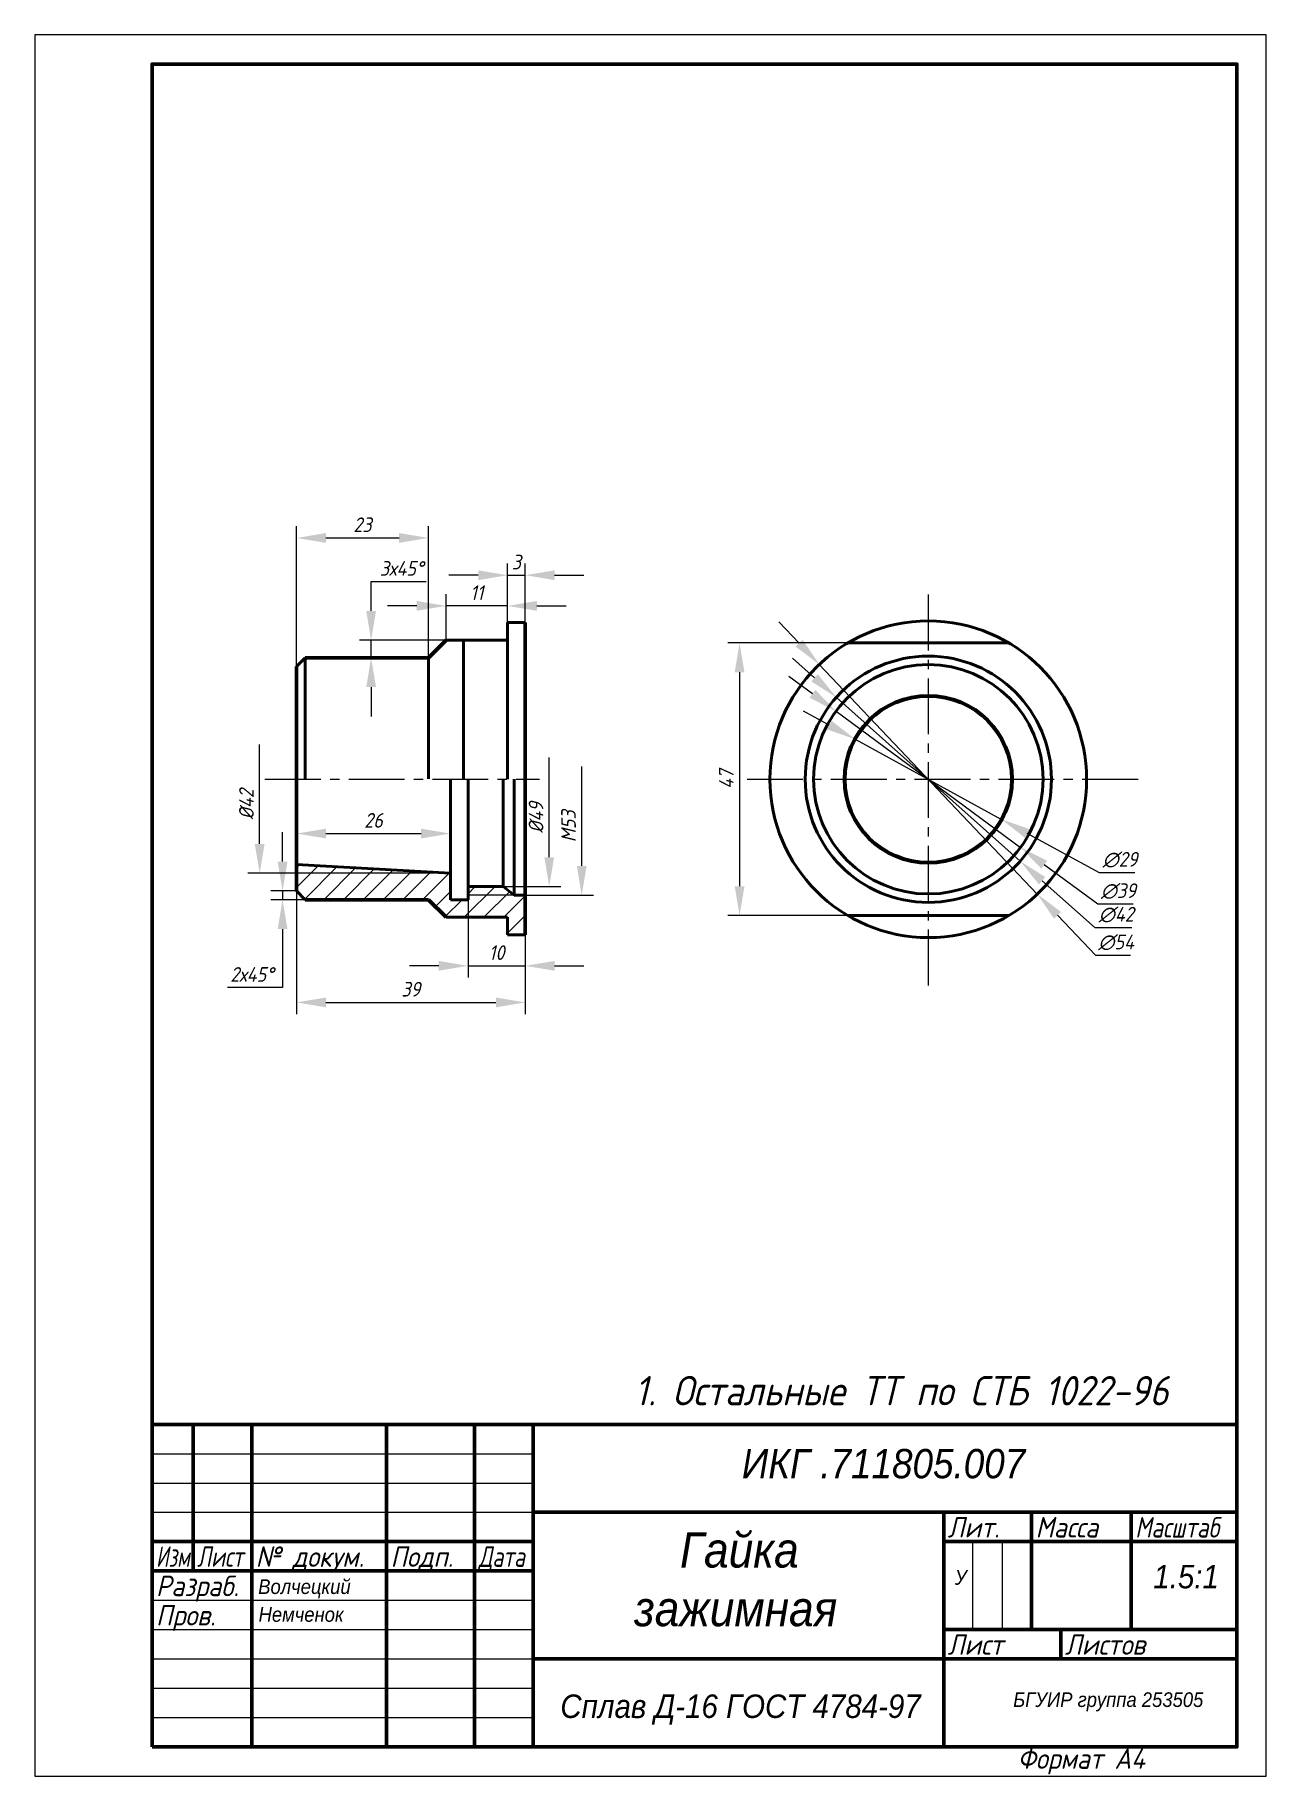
# Model space of a CAD drawing. Header units: millimetres. Extents: x 0 to 210, y 0 to 297.
import ezdxf

# ---------------------------------------------------------------- set-up
doc = ezdxf.new("R2010")
doc.units = ezdxf.units.MM
doc.header["$LTSCALE"] = 0.5
doc.linetypes.add('осевая2', pattern=[28.575, 19.05, -3.175, 3.175, -3.175])
doc.layers.get('0').update_dxf_attribs({"lineweight": 60})
doc.layers.get('Defpoints').update_dxf_attribs({"color": 5})
doc.layers.add('4-текст', color=7, linetype='Continuous', true_color=0x00ad00)
doc.styles.get("Standard").update_dxf_attribs({"font": 'isocpeui.ttf', "width": 0.9})
doc.dimstyles.new('Standart', dxfattribs={"dimtxt": 2.5, "dimasz": 5, "dimexe": 2, "dimexo": 0, "dimgap": 1, "dimtad": 1, "dimtoh": 1, "dimdec": 0, "dimtxsty": 'Standard', "dimcen": 2.5, "dimadec": 0, "dimazin": 0, "dimtfac": 1, "dimtdec": 0, "dimtmove": 0, "dimatfit": 3, "dimldrblk": 'DOTSMALL', "dimfxl": 1, "dimarcsym": 0})

# ---------------------------------------------------------------- blocks, each defined once
blk = doc.blocks.new('*D5')
at = {"color": 0, "lineweight": -2, "transparency": 16777216}
for p, q in [((42.25, 155.99), (42.25, 160.99)), ((44.63, 150.99), (40.25, 150.99)), ((46.13, 149.49), (40.25, 149.49)), ((42.25, 150.99), (42.25, 149.49)), ((42.25, 144.49), (42.25, 134.49)), ((42.25, 134.49), (32.84, 134.49))]:
    blk.add_line(p, q, dxfattribs=at)
at = {"color": 0, "lineweight": 25, "transparency": 16777216}
for points in [[(41.42, 155.99), (43.08, 155.99), (42.25, 150.99)], [(41.42, 144.49), (43.08, 144.49), (42.25, 149.49)]]:
    blk.add_solid(points, dxfattribs=at)
at = {"layer": 'Defpoints', "color": 0, "lineweight": 25, "transparency": 16777216}
for p in [(42.25, 150.99), (44.63, 150.99), (46.13, 149.49)]:
    blk.add_point(p, dxfattribs=at)
at = {"color": 0, "lineweight": 25, "transparency": 16777216, "insert": (37.04, 136.74), "char_height": 2.5, "attachment_point": 5}
blk.add_mtext('2х45%%D', dxfattribs=at)
blk = doc.blocks.new('_DotSmall')
at = {"color": 0, "linetype": 'ByBlock', "const_width": 0.5}
blk.add_lwpolyline([(-0.0625, 0, 1), (0.0625, 0, 1)], format="xyb", close=True, dxfattribs=at)
blk = doc.blocks.new('*D6')
at = {"color": 0, "lineweight": -2, "transparency": 16777216}
for p, q in [((80.63, 196.74), (80.63, 206.83)), ((83.63, 196.74), (83.63, 206.83)), ((75.63, 204.83), (70.63, 204.83)), ((80.63, 204.83), (83.63, 204.83)), ((88.63, 204.83), (93.63, 204.83))]:
    blk.add_line(p, q, dxfattribs=at)
at = {"color": 0, "lineweight": 25, "transparency": 16777216}
for points in [[(75.63, 205.66), (75.63, 204), (80.63, 204.83)], [(88.63, 205.66), (88.63, 204), (83.63, 204.83)]]:
    blk.add_solid(points, dxfattribs=at)
at = {"layer": 'Defpoints', "color": 0, "lineweight": 25, "transparency": 16777216}
for p in [(83.63, 204.83), (80.63, 196.74), (83.63, 196.74)]:
    blk.add_point(p, dxfattribs=at)
at = {"color": 0, "lineweight": 25, "transparency": 16777216, "insert": (82.13, 207.08), "char_height": 2.5, "attachment_point": 5}
blk.add_mtext('3', dxfattribs=at)
blk = doc.blocks.new('*D8')
at = {"color": 0, "lineweight": -2, "transparency": 16777216}
for p, q in [((44.63, 189.24), (44.63, 213.19)), ((49.63, 211.19), (62.13, 211.19)), ((67.13, 190.74), (67.13, 213.19))]:
    blk.add_line(p, q, dxfattribs=at)
at = {"color": 0, "lineweight": 25, "transparency": 16777216}
for points in [[(49.63, 212.02), (49.63, 210.35), (44.63, 211.19)], [(62.13, 212.02), (62.13, 210.35), (67.13, 211.19)]]:
    blk.add_solid(points, dxfattribs=at)
at = {"layer": 'Defpoints', "color": 0, "lineweight": 25, "transparency": 16777216}
for p in [(67.13, 211.19), (67.13, 190.74), (44.63, 189.24)]:
    blk.add_point(p, dxfattribs=at)
at = {"color": 0, "lineweight": 25, "transparency": 16777216, "insert": (55.88, 213.44), "char_height": 2.5, "attachment_point": 5}
blk.add_mtext('23', dxfattribs=at)
blk = doc.blocks.new('*D9')
at = {"color": 0, "lineweight": -2, "transparency": 16777216}
for p, q in [((57.35, 198.74), (57.35, 203.74)), ((57.35, 203.74), (66.76, 203.74)), ((70.79, 193.74), (55.35, 193.74)), ((57.35, 190.74), (57.35, 193.74)), ((67.13, 190.74), (55.35, 190.74)), ((57.35, 185.74), (57.35, 180.74))]:
    blk.add_line(p, q, dxfattribs=at)
at = {"color": 0, "lineweight": 25, "transparency": 16777216}
for points in [[(56.52, 198.74), (58.19, 198.74), (57.35, 193.74)], [(56.52, 185.74), (58.19, 185.74), (57.35, 190.74)]]:
    blk.add_solid(points, dxfattribs=at)
at = {"layer": 'Defpoints', "color": 0, "lineweight": 25, "transparency": 16777216}
for p in [(70.79, 193.74), (57.35, 190.74), (67.13, 190.74)]:
    blk.add_point(p, dxfattribs=at)
at = {"color": 0, "lineweight": 25, "transparency": 16777216, "insert": (62.56, 205.99), "char_height": 2.5, "attachment_point": 5}
blk.add_mtext('3х45%%D', dxfattribs=at)
blk = doc.blocks.new('*D18')
at = {"color": 0, "lineweight": -2, "transparency": 16777216}
for p, q in [((44.63, 150.99), (44.63, 129.97)), ((83.63, 143.49), (83.63, 129.97)), ((49.63, 131.97), (78.63, 131.97))]:
    blk.add_line(p, q, dxfattribs=at)
at = {"color": 0, "lineweight": 25, "transparency": 16777216}
for points in [[(49.63, 132.8), (49.63, 131.13), (44.63, 131.97)], [(78.63, 132.8), (78.63, 131.13), (83.63, 131.97)]]:
    blk.add_solid(points, dxfattribs=at)
at = {"layer": 'Defpoints', "color": 0, "lineweight": 25, "transparency": 16777216}
for p in [(44.63, 150.99), (83.63, 143.49), (83.63, 131.97)]:
    blk.add_point(p, dxfattribs=at)
at = {"color": 0, "lineweight": 25, "transparency": 16777216, "insert": (64.13, 134.22), "char_height": 2.5, "attachment_point": 5}
blk.add_mtext('39', dxfattribs=at)
blk = doc.blocks.new('*D19')
at = {"color": 0, "lineweight": -2, "transparency": 16777216}
for p, q in [((44.63, 155.49), (44.63, 162.77)), ((49.63, 160.77), (65.88, 160.77)), ((70.88, 153.99), (70.88, 162.77))]:
    blk.add_line(p, q, dxfattribs=at)
at = {"color": 0, "lineweight": 25, "transparency": 16777216}
for points in [[(49.63, 161.6), (49.63, 159.94), (44.63, 160.77)], [(65.88, 161.6), (65.88, 159.94), (70.88, 160.77)]]:
    blk.add_solid(points, dxfattribs=at)
at = {"layer": 'Defpoints', "color": 0, "lineweight": 25, "transparency": 16777216}
for p in [(70.88, 160.77), (44.63, 155.49), (70.88, 153.99)]:
    blk.add_point(p, dxfattribs=at)
at = {"color": 0, "lineweight": 25, "transparency": 16777216, "insert": (57.76, 163.02), "char_height": 2.5, "attachment_point": 5}
blk.add_mtext('26', dxfattribs=at)
blk = doc.blocks.new('*D21')
at = {"color": 0, "lineweight": -2, "transparency": 16777216}
for p, q in [((135.49, 179.27), (131.11, 181.67)), ((139.88, 176.87), (164.88, 163.19)), ((181.57, 154.05), (169.26, 160.78)), ((187.6, 154.05), (181.57, 154.05))]:
    blk.add_line(p, q, dxfattribs=at)
at = {"color": 0, "lineweight": 25, "transparency": 16777216}
for points in [[(135.89, 180), (135.09, 178.54), (139.88, 176.87)], [(169.66, 161.52), (168.86, 160.05), (164.88, 163.19)]]:
    blk.add_solid(points, dxfattribs=at)
at = {"layer": 'Defpoints', "color": 0, "lineweight": 25, "transparency": 16777216}
for p in [(139.88, 176.87), (164.88, 163.19)]:
    blk.add_point(p, dxfattribs=at)
at = {"color": 0, "lineweight": 25, "transparency": 16777216, "insert": (185.09, 156.3), "char_height": 2.5, "attachment_point": 5}
blk.add_mtext('∅29', dxfattribs=at)
blk = doc.blocks.new('*D22')
at = {"color": 0, "lineweight": -2, "transparency": 16777216}
for p, q in [((132.62, 184.61), (128.59, 187.57)), ((136.64, 181.64), (168.12, 158.42)), ((181.29, 148.7), (172.14, 155.45)), ((187.32, 148.7), (181.29, 148.7))]:
    blk.add_line(p, q, dxfattribs=at)
at = {"color": 0, "lineweight": 25, "transparency": 16777216}
for points in [[(133.11, 185.28), (132.12, 183.93), (136.64, 181.64)], [(172.64, 156.12), (171.65, 154.78), (168.12, 158.42)]]:
    blk.add_solid(points, dxfattribs=at)
at = {"layer": 'Defpoints', "color": 0, "lineweight": 25, "transparency": 16777216}
for p in [(136.64, 181.64), (168.12, 158.42)]:
    blk.add_point(p, dxfattribs=at)
at = {"color": 0, "lineweight": 25, "transparency": 16777216, "insert": (184.81, 150.95), "char_height": 2.5, "attachment_point": 5}
blk.add_mtext('∅39', dxfattribs=at)
blk = doc.blocks.new('*D23')
at = {"color": 0, "lineweight": -2, "transparency": 16777216}
for p, q in [((132.97, 187.33), (129.24, 190.66)), ((136.7, 184), (168.05, 156.05)), ((180.81, 144.68), (171.79, 152.73)), ((187.07, 144.68), (180.81, 144.68))]:
    blk.add_line(p, q, dxfattribs=at)
at = {"color": 0, "lineweight": 25, "transparency": 16777216}
for points in [[(133.53, 187.95), (132.42, 186.71), (136.7, 184)], [(172.34, 153.35), (171.23, 152.1), (168.05, 156.05)]]:
    blk.add_solid(points, dxfattribs=at)
at = {"layer": 'Defpoints', "color": 0, "lineweight": 25, "transparency": 16777216}
for p in [(136.7, 184), (168.05, 156.05)]:
    blk.add_point(p, dxfattribs=at)
at = {"color": 0, "lineweight": 25, "transparency": 16777216, "insert": (184.44, 146.93), "char_height": 2.5, "attachment_point": 5}
blk.add_mtext('∅42', dxfattribs=at)
blk = doc.blocks.new('*D24')
at = {"color": 0, "lineweight": -2, "transparency": 16777216}
for p, q in [((130.34, 193.23), (126.9, 196.86)), ((133.79, 189.61), (170.97, 150.45)), ((180.95, 139.95), (174.42, 146.83)), ((186.89, 139.95), (180.95, 139.95))]:
    blk.add_line(p, q, dxfattribs=at)
at = {"color": 0, "lineweight": 25, "transparency": 16777216}
for points in [[(130.95, 193.81), (129.74, 192.66), (133.79, 189.61)], [(175.02, 147.4), (173.81, 146.25), (170.97, 150.45)]]:
    blk.add_solid(points, dxfattribs=at)
at = {"layer": 'Defpoints', "color": 0, "lineweight": 25, "transparency": 16777216}
for p in [(133.79, 189.61), (170.97, 150.45)]:
    blk.add_point(p, dxfattribs=at)
at = {"color": 0, "lineweight": 25, "transparency": 16777216, "insert": (184.42, 142.2), "char_height": 2.5, "attachment_point": 5}
blk.add_mtext('∅54', dxfattribs=at)
blk = doc.blocks.new('*D25')
at = {"color": 0, "lineweight": -2, "transparency": 16777216}
for p, q in [((138.65, 193.28), (118.19, 193.28)), ((120.19, 188.28), (120.19, 151.78)), ((138.65, 146.78), (118.19, 146.78))]:
    blk.add_line(p, q, dxfattribs=at)
at = {"color": 0, "lineweight": 25, "transparency": 16777216}
for points in [[(119.36, 188.28), (121.02, 188.28), (120.19, 193.28)], [(119.36, 151.78), (121.02, 151.78), (120.19, 146.78)]]:
    blk.add_solid(points, dxfattribs=at)
at = {"layer": 'Defpoints', "color": 0, "lineweight": 25, "transparency": 16777216}
for p in [(138.65, 193.28), (120.19, 146.78), (138.65, 146.78)]:
    blk.add_point(p, dxfattribs=at)
at = {"color": 0, "lineweight": 25, "transparency": 16777216, "insert": (117.93, 170.03), "char_height": 2.5, "attachment_point": 5, "rotation": 90}
blk.add_mtext('47', dxfattribs=at)
blk = doc.blocks.new('*D28')
at = {"color": 0, "lineweight": -2, "transparency": 16777216}
for p, q in [((73.88, 160.9), (73.88, 136.21)), ((83.63, 160.89), (83.63, 136.21)), ((68.88, 138.21), (63.88, 138.21)), ((73.88, 138.21), (83.63, 138.21)), ((88.63, 138.21), (93.63, 138.21))]:
    blk.add_line(p, q, dxfattribs=at)
at = {"color": 0, "lineweight": 25, "transparency": 16777216}
for points in [[(68.88, 139.04), (68.88, 137.38), (73.88, 138.21)], [(88.63, 139.04), (88.63, 137.38), (83.63, 138.21)]]:
    blk.add_solid(points, dxfattribs=at)
at = {"layer": 'Defpoints', "color": 0, "lineweight": 25, "transparency": 16777216}
for p in [(73.88, 160.9), (83.63, 160.89), (83.63, 138.21)]:
    blk.add_point(p, dxfattribs=at)
at = {"color": 0, "lineweight": 25, "transparency": 16777216, "insert": (78.76, 140.46), "char_height": 2.5, "attachment_point": 5}
blk.add_mtext('10', dxfattribs=at)
blk = doc.blocks.new('*D29')
at = {"color": 0, "lineweight": -2, "transparency": 16777216}
for p, q in [((38.34, 158.99), (38.34, 175.97)), ((70.88, 153.99), (36.34, 153.99))]:
    blk.add_line(p, q, dxfattribs=at)
at = {"color": 0, "lineweight": 25, "transparency": 16777216}
blk.add_solid([(37.51, 158.99), (39.18, 158.99), (38.34, 153.99)], dxfattribs=at)
at = {"layer": 'Defpoints', "color": 0, "lineweight": 25, "transparency": 16777216}
for p in [(38.34, 175.97), (70.79, 175.97), (70.88, 153.99)]:
    blk.add_point(p, dxfattribs=at)
at = {"color": 0, "lineweight": 25, "transparency": 16777216, "insert": (36.09, 165.75), "char_height": 2.5, "attachment_point": 5, "rotation": 90}
blk.add_mtext('%%C42', dxfattribs=at)
blk = doc.blocks.new('_None')
blk = doc.blocks.new('*D30')
at = {"color": 0, "lineweight": -2, "transparency": 16777216}
for p, q in [((65.13, 199.6), (60.13, 199.6)), ((70.13, 193.74), (70.13, 201.6)), ((80.63, 199.6), (70.13, 199.6)), ((80.63, 193.74), (80.63, 201.6)), ((85.63, 199.6), (90.63, 199.6))]:
    blk.add_line(p, q, dxfattribs=at)
at = {"color": 0, "lineweight": 25, "transparency": 16777216}
for points in [[(65.13, 200.44), (65.13, 198.77), (70.13, 199.6)], [(85.63, 200.44), (85.63, 198.77), (80.63, 199.6)]]:
    blk.add_solid(points, dxfattribs=at)
at = {"layer": 'Defpoints', "color": 0, "lineweight": 25, "transparency": 16777216}
for p in [(70.13, 199.6), (70.13, 193.74), (80.63, 193.74)]:
    blk.add_point(p, dxfattribs=at)
at = {"color": 0, "lineweight": 25, "transparency": 16777216, "insert": (75.38, 201.85), "char_height": 2.5, "attachment_point": 5}
blk.add_mtext('11', dxfattribs=at)
blk = doc.blocks.new('*D33')
at = {"color": 0, "lineweight": -2, "transparency": 16777216}
for p, q in [((87.73, 156.74), (87.73, 173.72)), ((79.88, 151.74), (89.73, 151.74))]:
    blk.add_line(p, q, dxfattribs=at)
at = {"color": 0, "lineweight": 25, "transparency": 16777216}
blk.add_solid([(86.9, 156.74), (88.56, 156.74), (87.73, 151.74)], dxfattribs=at)
at = {"layer": 'Defpoints', "color": 0, "lineweight": 25, "transparency": 16777216}
for p in [(87.73, 173.72), (125.43, 173.72), (79.88, 151.74)]:
    blk.add_point(p, dxfattribs=at)
at = {"color": 0, "lineweight": 25, "transparency": 16777216, "insert": (85.48, 163.5), "char_height": 2.5, "attachment_point": 5, "rotation": 90}
blk.add_mtext('%%C49', dxfattribs=at)
blk = doc.blocks.new('*D36')
at = {"color": 0, "lineweight": -2, "transparency": 16777216}
for p, q in [((93.27, 155.24), (93.27, 172.22)), ((83.63, 150.24), (95.27, 150.24))]:
    blk.add_line(p, q, dxfattribs=at)
at = {"color": 0, "lineweight": 25, "transparency": 16777216}
blk.add_solid([(92.44, 155.24), (94.11, 155.24), (93.27, 150.24)], dxfattribs=at)
at = {"layer": 'Defpoints', "color": 0, "lineweight": 25, "transparency": 16777216}
for p in [(93.27, 172.22), (129.72, 172.22), (83.63, 150.24)]:
    blk.add_point(p, dxfattribs=at)
at = {"color": 0, "lineweight": 25, "transparency": 16777216, "insert": (91.02, 162.01), "char_height": 2.5, "attachment_point": 5, "rotation": 90}
blk.add_mtext('М53', dxfattribs=at)

msp = doc.modelspace()

# ---------------------------------------------------------------- hatches: boundary and pattern name
at = {"lineweight": 25}
h = msp.add_hatch(dxfattribs=at)
h.set_pattern_fill('ANSI31', color=256, scale=0.75)
h.set_pattern_definition([(45, (18.3174, 7.3872), (-1.683798, 1.683798), [])])
h.paths.add_polyline_path([(70.88, 153.99), (44.63, 155.49), (44.63, 150.99), (46.13, 149.49), (67.13, 149.49), (70.13, 146.49), (80.63, 146.49), (80.63, 143.49), (83.63, 143.49), (83.63, 150.24), (81.91, 150.22), (79.88, 151.74), (73.88, 151.74), (73.88, 149.49), (70.88, 149.49)])

# ---------------------------------------------------------------- linework, layer by layer
at = {"linetype": 'осевая2', "lineweight": 25}
for p, q in [((152.38, 201.53), (152.38, 134.78)), ((39.24, 170.06), (86.07, 170.06)), ((121.47, 170.03), (189.13, 170.03))]:
    msp.add_line(p, q, dxfattribs=at)
at = {"lineweight": 50}
for p, q in [((83.63, 196.74), (80.63, 196.74)), ((80.63, 196.74), (80.63, 193.74)), ((80.63, 193.74), (70.13, 193.74)), ((73.13, 170.06), (73.13, 193.74)), ((80.63, 193.74), (80.63, 170.06)), ((152.38, 193.28), (138.65, 193.28)), ((152.38, 193.28), (166.11, 193.28)), ((46.13, 190.74), (44.63, 189.24)), ((46.13, 170.11), (46.13, 190.74)), ((67.13, 170.11), (67.13, 190.74)), ((70.88, 153.99), (70.88, 170.06)), ((73.88, 151.74), (73.88, 170.06)), ((79.88, 151.74), (79.88, 170.06)), ((81.76, 150.24), (81.76, 170.06)), ((44.63, 155.49), (70.88, 153.99)), ((70.88, 149.49), (70.88, 153.99)), ((79.88, 151.74), (73.88, 151.74)), ((73.88, 151.74), (73.88, 149.49)), ((79.88, 151.74), (81.76, 150.24)), ((46.13, 149.49), (44.63, 150.99)), ((73.88, 149.49), (70.88, 149.49)), ((83.63, 150.24), (81.76, 150.24)), ((80.63, 146.49), (70.13, 146.49)), ((80.63, 143.49), (80.63, 146.49)), ((138.65, 146.78), (166.11, 146.78)), ((83.63, 143.49), (80.63, 143.49))]:
    msp.add_line(p, q, dxfattribs=at)
for p, q in [((83.63, 170.11), (83.63, 196.74)), ((70.13, 193.74), (67.13, 190.74)), ((46.13, 190.74), (67.13, 190.74)), ((44.63, 170.11), (44.63, 189.24)), ((44.63, 150.99), (44.63, 170.11)), ((83.63, 143.49), (83.63, 170.11)), ((46.13, 149.49), (67.13, 149.49)), ((70.13, 146.49), (67.13, 149.49)), ((155, 45), (155, 40))]:
    msp.add_line(p, q)
at = {"lineweight": 25}
msp.add_line((81.76, 150.24), (73.88, 150.24), dxfattribs=at)
at = {"lineweight": 60}
for p, q in [((205, 60), (20, 60)), ((27, 60), (27, 35)), ((37, 5), (37, 60)), ((60, 60), (60, 5)), ((75, 5), (75, 60)), ((85, 60), (85, 5)), ((85, 45), (205, 45)), ((155, 5), (155, 45)), ((170, 45), (170, 25)), ((187, 25), (187, 45)), ((20, 40), (85, 40)), ((155, 40), (205, 40)), ((20, 35), (85, 35)), ((155, 25), (205, 25)), ((175, 20), (175, 25)), ((85, 20), (205, 20))]:
    msp.add_line(p, q, dxfattribs=at)
at = {"lineweight": -3}
for p, q in [((20, 55), (85, 55)), ((20, 50), (85, 50)), ((20, 45), (85, 45)), ((160, 25), (160, 40)), ((165, 40), (165, 25)), ((20, 30), (85, 30)), ((20, 25), (85, 25)), ((20, 20), (85, 20)), ((20, 15), (85, 15)), ((20, 10), (85, 10))]:
    msp.add_line(p, q, dxfattribs=at)
at = {"lineweight": 60}
msp.add_lwpolyline([(20, 5), (205, 5), (205, 292), (20, 292)], close=True, dxfattribs=at)
at = {"lineweight": 50}
for radius in [27, 21, 19.56]:
    msp.add_circle((152.38, 170.03), radius, dxfattribs=at)
at = {"lineweight": 70}
msp.add_circle((152.38, 170.03), 14.25, dxfattribs=at)
at = {"layer": 'Defpoints'}
msp.add_lwpolyline([(0, 0), (210, 0), (210, 297), (0, 297)], close=True, dxfattribs=at)

# ---------------------------------------------------------------- texts
at = {"color": 7, "width": 0.9}
msp.add_text('1. Остальные ТТ по СТБ 1022-96', height=5, dxfattribs=at).set_placement((102.3, 63.25))
at = {"lineweight": -3, "width": 0.9}
msp.add_text('Формат А4', height=3.5, dxfattribs=at).set_placement((167.6, 1.25))
at = {"attachment_point": 1}
for s, insert, char_height, width in [('{\\fArial|b0|i1|c204|p34;ИКГ .711805.007}', (120.59, 55.81), 5, 61.5884), ('\\pl12;{\\fArial|b0|i1|c204|p34;Гайка \\P\\pl0;  зажимная}', (98.03, 41.58), 6, 120), ('{\\fArial|b0|i1|c204|p34;Сплав Д-16 ГОСТ 4784-97}', (89.63, 13.93), 4, 61.5884)]:
    msp.add_mtext(s, dxfattribs=dict(at, insert=insert, char_height=char_height, width=width))
for s, insert, char_height in [('{\\fArial|b0|i1|c204|p34;1.5:1}', (190.75, 36.03), 4), ('{\\fArial|b0|i1|c204|p34;Волчецкий}', (38.1, 33.57), 2.5), ('{\\fArial|b0|i1|c204|p34;У}', (156.92, 35.14), 2.5), ('{\\fArial|b0|i1|c204|p34;Немченок}', (38.16, 28.83), 2.5), ('{\\fArial|b0|i1|c204|p34;БГУИР группа 253505}', (166.86, 14.3), 2.5)]:
    msp.add_mtext(s, dxfattribs=dict(at, insert=insert, char_height=char_height))
at = {"layer": '4-текст', "lineweight": -3}
for s, width, p in [('Лит.', 0.9, (155.67, 40.7)), ('Масса', 0.9, (170.67, 40.7)), ('Масштаб', 0.8, (187.67, 40.7)), ('Изм.', 0.7, (20.67, 35.7)), ('Лист', 0.75, (27.67, 35.7)), ('№ докум.', 0.9, (37.67, 35.7)), ('Подп.', 0.9, (60.67, 35.7)), ('Дата', 0.75, (75.67, 35.7)), ('Разраб.', 0.9, (20.67, 30.7)), ('Пров.', 0.9, (20.67, 25.7)), ('Лист', 0.9, (155.67, 20.7)), ('Листов', 0.9, (175.67, 20.7))]:
    msp.add_text(s, height=3.5, dxfattribs=dict(at, width=width)).set_placement(p)

# ---------------------------------------------------------------- dimensions: what is measured, and where the dimension line sits
at = {"lineweight": 25}
for base, p1, p2, angle, picture, middle in [((67.13430193, 211.18667837), (44.63430193, 189.23913231), (67.13430193, 190.73913231), 180, '*D8', (55.88430193, 211.18667837)), ((83.63, 204.83), (80.63, 196.74), (83.63, 196.74), 180, '*D6', (82.13, 204.83)), ((120.19157618, 146.77841228), (138.65150835, 193.27841228), (138.65150835, 146.77841228), 90, '*D25', (120.19157618, 170.02841228)), ((70.88, 160.77), (44.63, 155.49), (70.88, 153.99), 180, '*D19', (57.76, 160.77)), ((83.63, 131.97), (44.63, 150.99), (83.63, 143.49), 180, '*D18', (64.13, 131.97))]:
    dim = msp.add_linear_dim(base=base, p1=p1, p2=p2, angle=angle, dimstyle='Standart', dxfattribs=at)
    dim.commit()
    dim.dimension.update_dxf_attribs({"geometry": picture, "text_midpoint": middle, "dimtype": 160})
for base, p1, p2, text, picture, middle in [((57.35, 190.74), (70.79, 193.74), (67.13, 190.74), '3х45%%D', '*D9', (62.56, 203.74)), ((42.25, 150.99), (46.13, 149.49), (44.63, 150.99), '2х45%%D', '*D5', (37.04, 134.49))]:
    dim = msp.add_linear_dim(base=base, p1=p1, p2=p2, angle=90, text=text, dimstyle='Standart', dxfattribs=at)
    dim.commit()
    dim.dimension.update_dxf_attribs({"geometry": picture, "text_midpoint": middle, "dimtype": 160})
for base, p1, p2, picture, middle in [((70.13430193, 199.60486074), (80.63430193, 193.73913231), (70.13430193, 193.73913231), '*D30', (75.38430193, 199.60486074)), ((83.63, 138.21), (73.88, 160.9), (83.63, 160.89), '*D28', (78.76, 138.21))]:
    dim = msp.add_linear_dim(base=base, p1=p1, p2=p2, dimstyle='Standart', dxfattribs=at)
    dim.commit()
    dim.dimension.update_dxf_attribs({"geometry": picture, "text_midpoint": middle, "dimtype": 160})
for p1, p2, picture, middle in [((133.79, 189.61), (170.97, 150.45), '*D24', (184.42, 139.95)), ((136.7, 184), (168.05, 156.05), '*D23', (184.44, 144.68)), ((136.64, 181.64), (168.12, 158.42), '*D22', (184.81, 148.7)), ((139.8794, 176.8716), (164.8781, 163.1852), '*D21', (185.0854, 154.045))]:
    dim = msp.add_diameter_dim_2p(p1=p1, p2=p2, dimstyle='Standart', dxfattribs=at)
    dim.commit()
    dim.dimension.update_dxf_attribs({"geometry": picture, "text_midpoint": middle, "dimtype": 163})
for base, p1, p2, text, picture, middle in [((38.34, 175.97), (70.88, 153.99), (70.79, 175.97), '%%C42', '*D29', (38.34, 165.75)), ((87.73, 173.72), (79.88, 151.74), (125.43, 173.72), '%%C49', '*D33', (87.73, 163.5)), ((93.27, 172.22), (83.63, 150.24), (129.72, 172.22), 'М53', '*D36', (93.27, 162.01))]:
    dim = msp.add_linear_dim(base=base, p1=p1, p2=p2, angle=90, text=text, dimstyle='Standart', override={"dimblk2": 'None', "dimsah": 1, "dimse2": 1}, dxfattribs=at)
    dim.commit()
    dim.dimension.update_dxf_attribs({"geometry": picture, "text_midpoint": middle, "dimtype": 160})

doc.saveas('drawing.dxf')
